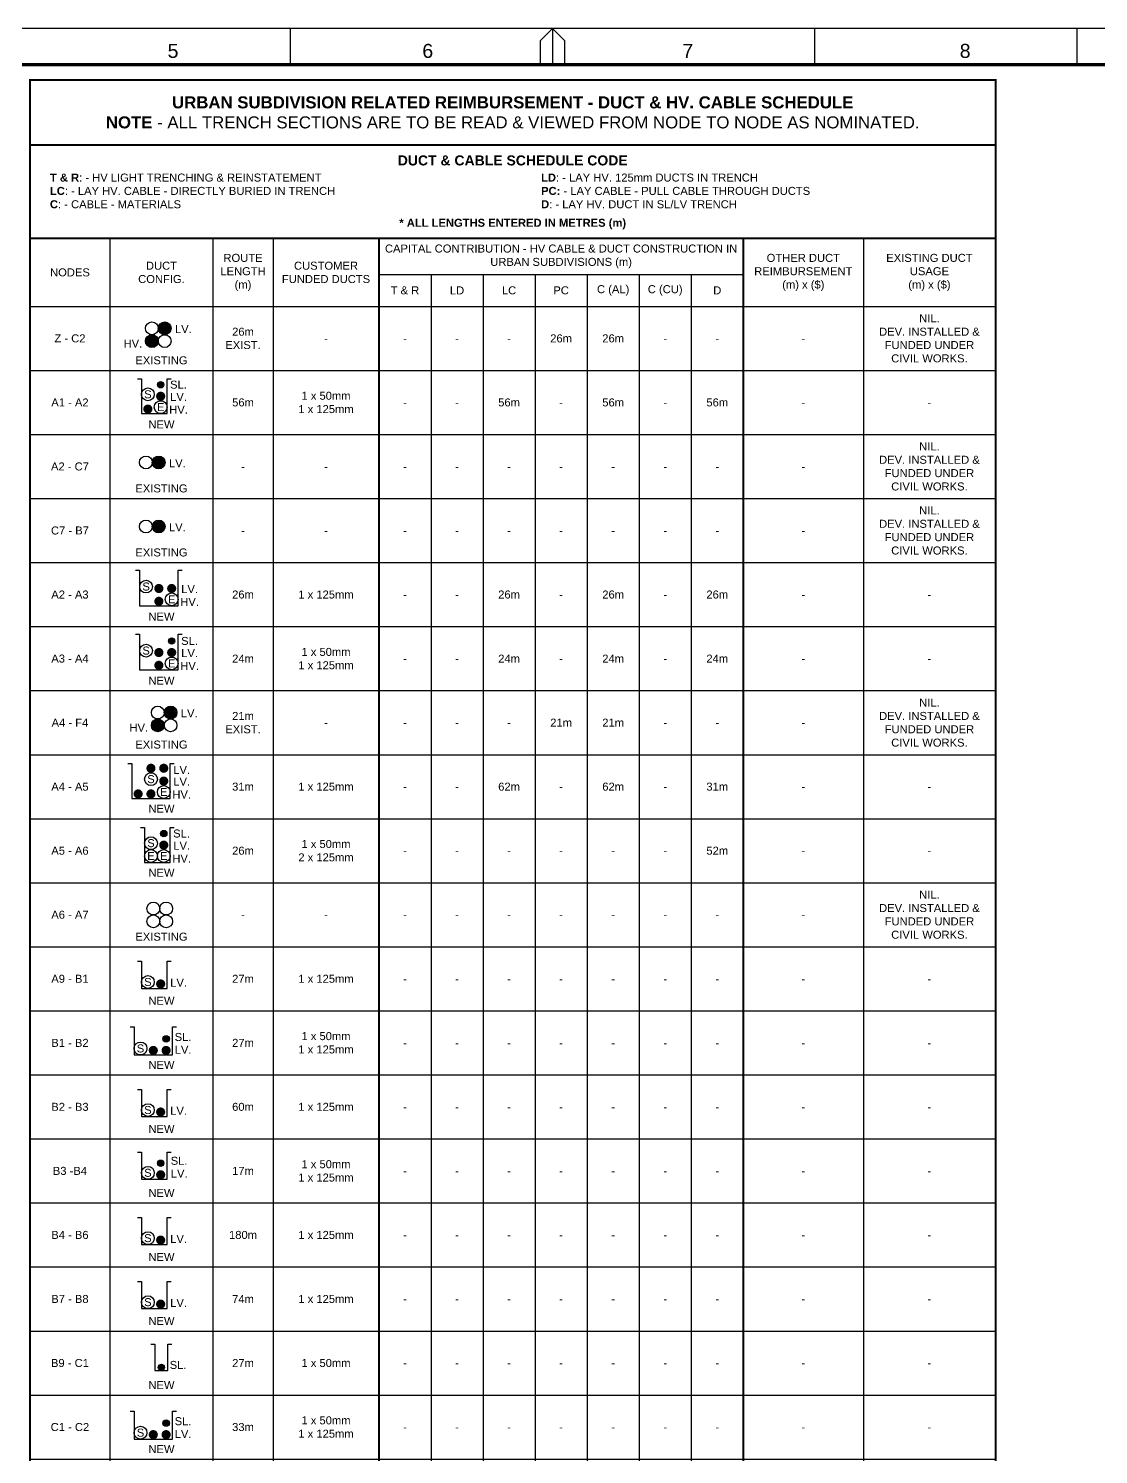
# Paper-space layout 'Retic (4)' of a CAD drawing. Header units: metres. Extents: x -9 to 795, y -5 to 571.
# Drawn here: x 262.4 to 529.7, y 214.7 to 570.9 of the extents above; entities that cross this region are included whole.
import ezdxf
from ezdxf.enums import TextEntityAlignment as Align

# ---------------------------------------------------------------- set-up
doc = ezdxf.new("R2010")
doc.units = ezdxf.units.M
doc.header["$LTSCALE"] = 0.7
doc.layers.get('0').update_dxf_attribs({"color": 6})
for name, color, linetype in [('_User Miscellaneous3', 11, 'Continuous'), ('Notes', 7, 'Continuous'), ('SupportsUG_SP_EXT', 7, 'Continuous')]:
    doc.layers.add(name, color=color, linetype=linetype)
doc.layers.add('_User Miscellaneous5', color=7, linetype='Continuous', lineweight=35)
doc.layers.get('SupportsUG_SP_EXT').off()
doc.styles.add('ARIAL', font='arial.ttf', dxfattribs={"height": 2})
doc.styles.add('iecISOCP', font='isocp.shx')
doc.styles.get("Standard").update_dxf_attribs({"font": 'arial.ttf'})

# ---------------------------------------------------------------- blocks, each defined once
blk = doc.blocks.new('A1_FRAME_TITLE')
at = {"layer": 'Notes', "linetype": 'Continuous'}
for p, q in [((336.54, 564.21), (336.54, 573.26)), ((399.05, 570.26), (402.05, 573.26)), ((399.05, 564.21), (399.05, 570.26)), ((402.05, 573.26), (402.05, 564.21)), ((402.05, 573.26), (405.05, 570.26)), ((405.05, 570.26), (405.05, 564.21)), ((467.56, 564.21), (467.56, 573.26)), ((533.07, 564.21), (533.07, 573.26))]:
    blk.add_line(p, q, dxfattribs=at)
at = {"layer": 'Notes', "color": 7, "linetype": 'Continuous'}
blk.add_lwpolyline([(-0.04, -3.07), (804.15, -3.07), (804.15, 573.26), (-0.04, 573.26)], close=True, dxfattribs=at)
at = {"layer": 'Notes', "color": 7, "linetype": 'Continuous', "const_width": 0.8}
blk.add_lwpolyline([(9, 5.97), (795.11, 5.97), (795.11, 564.21), (9, 564.21)], close=True, dxfattribs=at)
at = {"layer": 'Notes', "color": 7, "style": 'ARIAL'}
for s, p in [('5', (305.87, 565.92)), ('6', (369.5, 565.92)), ('7', (434.45, 565.92)), ('8', (503.73, 565.92))]:
    blk.add_text(s, height=3.5, dxfattribs=at).set_placement(p)
at = {"layer": 'Notes', "color": 7}
blk.add_attdef('EPD_REF_NO', text='', height=5, dxfattribs=at).set_placement((760.12, 52.77), align=Align.CENTER)
at = {"layer": 'Notes', "color": 3, "style": 'iecISOCP', "flags": 8}
blk.add_attdef('VERSION_NO', text='', height=2.5, rotation=90, dxfattribs=at).set_placement((272.82, 44.54), align=Align.MIDDLE_CENTER)
at = {"layer": 'Notes', "color": 7, "style": 'ARIAL'}
for tag, p in [('CAP_NO', (483.94, 43.46)), ('IE_NUM', (483.8, 37.81)), ('REF_No_1', (306, 32.31)), ('REF_1', (327.55, 32.31)), ('GEN_WO', (412.46, 31.76)), ('HV_SWITCH', (484.22, 32.16)), ('REF_No_2', (306, 26.31)), ('REF_2', (327.55, 26.31)), ('OH_WO', (412.46, 25.81)), ('UBD_REF', (483.8, 25.83)), ('REF_No_3', (306, 20.31)), ('REF_3', (327.55, 20.31)), ('UG_WO', (412.46, 20.05)), ('GIS_MAP_No', (483.8, 20.04)), ('REF_No_4', (306, 14.31)), ('REF_4', (327.55, 14.31)), ('SUB_WO', (412.46, 13.81)), ('HV_OP_DIAG', (484.08, 14.2)), ('LGA', (483.7, 7.78))]:
    blk.add_attdef(tag, p, '', height=2, dxfattribs=at)
at = {"layer": 'Notes', "color": 7, "style": 'ARIAL', "width": 1.1}
for tag, p in [('T1', (655.13, 39.47)), ('T2', (655.13, 34.35)), ('T3', (655.13, 28.92)), ('T4', (655.13, 23.66)), ('T5', (655.13, 18.23)), ('T6', (655.13, 12.97))]:
    blk.add_attdef(tag, text='', height=3.5, dxfattribs=at).set_placement(p, align=Align.CENTER)
at = {"layer": 'Notes', "color": 7, "style": 'ARIAL'}
for tag, height, p in [('scale', 2, (538.51, 33.27)), ('DRAWN', 2, (538.51, 24.93)), ('REV', 5, (790.81, 17.1)), ('CHD', 2, (538.51, 8.93)), ('DESIGN', 2, (576.37, 9.15))]:
    blk.add_attdef(tag, text='', height=height, dxfattribs=at).set_placement(p, align=Align.CENTER)
blk.add_attdef('NUM', text='', height=7, dxfattribs=at).set_placement((763.12, 20.12), align=Align.MIDDLE_CENTER)
for tag, p in [('NS', (762.87, 8.12)), ('SHTS', (774.68, 8.12))]:
    blk.add_attdef(tag, text='', height=2, dxfattribs=at).set_placement(p, align=Align.MIDDLE)
at = {"layer": 'Notes', "style": 'iecISOCP'}
blk.add_attdef('ExportID', (9.02, 2.35), '', height=2.5, dxfattribs=at)
at = {"layer": 'Notes', "style": 'iecISOCP', "flags": 1}
for tag, p in [('ProjectType', (14.12, -26.84)), ('ProjectNumber', (23.5, -26.86)), ('DrawingNumber', (35.46, -26.85)), ('ProjectDescription', (47.51, -26.87)), ('ExportDate', (60.23, -26.83)), ('ExportUserName', (69.1, -26.84)), ('DesignerCompanyName', (81.43, -26.84)), ('ExportAreaOfInterest', (97.04, -26.86)), ('GIS_SUCCESS', (111.94, -26.82)), ('CAD_SUCCESS', (121.73, -26.83)), ('DEPOTCODE', (132.05, -26.92)), ('ExportCategories', (140.02, -26.84)), ('Comments', (154.33, -26.93)), ('EPD_-_VERSION_1.5', (161.74, -26.93))]:
    blk.add_attdef(tag, p, '', height=1, dxfattribs=at)
blk = doc.blocks.new('DUCT_50_NEW')
blk.add_circle((0, 0.4), 0.4)
at = {"flags": 1}
blk.add_attdef('Z', (0, 0), '', height=0.2, dxfattribs=at)
at = {"flags": 9}
for tag, p in [('DUCT_CODE', (0, 0)), ('XSECT_TYPE', (0, -0.2)), ('STATE', (0, -0.6)), ('OWNED_BY', (0, -1.01)), ('OPERATED_BY', (0, -1.21)), ('FB_REFERENCE', (0, -0.4)), ('NOTES', (0, -0.8)), ('MAINTAINED_BY', (0, -1.42))]:
    blk.add_attdef(tag, text='', height=0.2, dxfattribs=at).set_placement(p, align=Align.MIDDLE_LEFT)
blk = doc.blocks.new('CABLE_SMALL_NEW')
h = blk.add_hatch(color=256)
edge = h.paths.add_edge_path()
edge.add_arc((0, 0.4), 0.4, 0, 360)
blk.add_circle((0, 0.4), 0.4)
for tag, flags, p in [('COND_CODE', 9, (1.5, 0)), ('STATE', 9, (1.5, -0.4)), ('XSECT_SIZE', 9, (1.5, -0.6)), ('OWNED_BY', 9, (1.5, -1)), ('OPERATED_BY', 9, (1.5, -1.2)), ('Z', 1, (1.5, -1.6)), ('FB_REFERENCE', 9, (1.5, -0.2)), ('NOTES', 9, (1.5, -0.8)), ('MAINTAINED_BY', 9, (1.5, -1.4))]:
    blk.add_attdef(tag, text='', height=0.2, dxfattribs=dict(flags=flags)).set_placement(p, align=Align.MIDDLE_LEFT)
blk = doc.blocks.new('*U186')
for name in ['DUCT_50_NEW', 'CABLE_SMALL_NEW']:
    blk.add_blockref(name, (0, 0))
blk = doc.blocks.new('*U187')
at = {"ltscale": 0.75, "const_width": 0.569, "flags": 128}
blk.add_lwpolyline([(-0.29, 0.56, 1), (0.28, 0.56, 1)], format="xyb", close=True, dxfattribs=at)
blk = doc.blocks.new('*U133')
blk.add_circle((0, 0.8), 0.8)
at = {"insert": (0, 0.8), "char_height": 1, "attachment_point": 5, "style": 'ARIAL'}
blk.add_mtext_dynamic_manual_height_columns('S', width=1.0176, gutter_width=10, heights=[0], dxfattribs=at)
blk = doc.blocks.new('*U132')
blk.add_circle((0, 0.8), 0.8)
at = {"insert": (0, 0.8), "char_height": 1, "attachment_point": 5, "style": 'ARIAL'}
blk.add_mtext_dynamic_manual_height_columns('E', width=1.8498, gutter_width=10, heights=[0], dxfattribs=at)
blk = doc.blocks.new('CABLE_LARGE_NEW')
h = blk.add_hatch(color=256)
edge = h.paths.add_edge_path()
edge.add_arc((0, 0.8), 0.8, 0, 360)
blk.add_circle((0, 0.8), 0.8)
for tag, flags, p in [('COND_CODE', 9, (1.5, 0)), ('STATE', 9, (1.5, -0.4)), ('XSECT_SIZE', 9, (1.5, -0.6)), ('OWNED_BY', 9, (1.5, -1)), ('OPERATED_BY', 9, (1.5, -1.2)), ('Z', 1, (1.5, -1.6)), ('FB_REFERENCE', 9, (1.5, -0.2)), ('NOTES', 9, (1.5, -0.8)), ('MAINTAINED_BY', 9, (1.5, -1.4))]:
    blk.add_attdef(tag, text='', height=0.2, dxfattribs=dict(flags=flags)).set_placement(p, align=Align.MIDDLE_LEFT)
blk = doc.blocks.new('*U188')
blk.add_circle((0, 0.8), 0.8)
blk.add_blockref('CABLE_LARGE_NEW', (0, 0))
blk = doc.blocks.new('*U130')
blk.add_circle((0, 0.8), 0.8)
blk = doc.blocks.new('*T246')
at = {"layer": '_User Miscellaneous5', "color": 0, "linetype": 'ByBlock', "lineweight": -2, "transparency": 16777216}
for p, q in [((0, 0), (241.19, 0)), ((0, 0), (0, -16.21)), ((241.19, 0), (241.19, -16.21)), ((0, -39.58), (0, -510.81)), ((20, -39.58), (20, -510.81)), ((45.73, -39.58), (45.73, -510.81)), ((60.73, -39.58), (60.73, -510.81)), ((87.19, -39.58), (87.19, -510.81)), ((178.19, -39.58), (178.19, -510.81)), ((208.19, -39.58), (208.19, -510.81)), ((241.19, -39.58), (241.19, -510.81)), ((87.19, -48.57), (178.19, -48.57)), ((100.19, -48.57), (100.19, -510.81)), ((113.19, -48.57), (113.19, -510.81)), ((126.19, -48.57), (126.19, -510.81)), ((139.19, -48.57), (139.19, -510.81)), ((152.19, -48.57), (152.19, -510.81)), ((165.19, -48.57), (165.19, -510.81)), ((0, -56.57), (241.19, -56.57)), ((0, -72.57), (241.19, -72.57)), ((0, -88.57), (241.19, -88.57)), ((0, -104.57), (241.19, -104.57)), ((0, -120.57), (241.19, -120.57)), ((0, -136.57), (241.19, -136.57)), ((0, -152.57), (241.19, -152.57)), ((0, -168.57), (241.19, -168.57)), ((0, -184.57), (241.19, -184.57)), ((0, -200.57), (241.19, -200.57)), ((0, -216.57), (241.19, -216.57)), ((0, -232.57), (241.19, -232.57)), ((0, -248.57), (241.19, -248.57)), ((0, -264.57), (241.19, -264.57)), ((0, -280.57), (241.19, -280.57)), ((0, -296.57), (241.19, -296.57)), ((0, -312.57), (241.19, -312.57)), ((0, -328.57), (241.19, -328.57)), ((0, -344.57), (241.19, -344.57)), ((0, -363.04), (241.19, -363.04)), ((0, -381.51), (241.19, -381.51)), ((0, -399.99), (241.19, -399.99)), ((0, -418.46), (241.19, -418.46)), ((0, -436.93), (241.19, -436.93)), ((0, -455.4), (241.19, -455.4)), ((0, -473.87), (241.19, -473.87)), ((0, -492.34), (241.19, -492.34)), ((0, -510.81), (241.19, -510.81))]:
    blk.add_line(p, q, dxfattribs=at)
at = {"layer": '_User Miscellaneous5', "color": 7, "transparency": 16777216}
for s, insert, char_height, width, attachment_point in [('{\\fArial|b1|i0|c0|p34;URBAN SUBDIVISION RELATED REIMBURSEMENT - DUCT & HV. CABLE SCHEDULE \\PNOTE} - ALL TRENCH SECTIONS ARE TO BE READ & VIEWED FROM NODE TO NODE AS NOMINATED.', (120.6, -8.11), 3, 238.1926, 5), ('{\\fArial|b1|i0|c0|p34;DUCT & CABLE SCHEDULE CODE}', (120.6, -21.38), 2.5, 240.1926, 8), ('{\\fArial|b1|i0|c0|p34;T & R}: - HV LIGHT TRENCHING & REINSTATEMENT                   \\P{\\fArial|b1|i0|c0|p34;LC}: - LAY HV. CABLE - DIRECTLY BURIED IN TRENCH\\P{\\fArial|b1|i0|c0|p34;C}: - CABLE - MATERIALS ', (5, -23.38), 2, 116.1926, 1), ('{\\fArial|b1|i0|c0|p34;LD}: - LAY HV. 125mm DUCTS IN TRENCH  \\P{\\fArial|b1|i0|c0|p34;PC:} - LAY CABLE - PULL CABLE THROUGH DUCTS\\P{\\fArial|b1|i0|c0|p34;D}: - LAY HV. DUCT IN SL/LV TRENCH', (127.69, -23.38), 2, 112, 1), ('{\\fArial|b1|i0|c0|p34;* ALL LENGTHS ENTERED IN METRES (m)}', (120.6, -34.68), 2, 239.1926, 2), ('CAPITAL CONTRIBUTION - HV CABLE & DUCT CONSTRUCTION IN URBAN SUBDIVISIONS (m)', (132.69, -44.08), 2, 88, 5), ('DUCT\\PCONFIG.', (32.86, -48.08), 2, 22.7288, 5), ('ROUTE\\PLENGTH\\P(m)', (53.23, -48.08), 2, 12, 5), ('CUSTOMER FUNDED DUCTS', (73.96, -48.08), 2, 23.4638, 5), ('OTHER DUCT REIMBURSEMENT\\P(m) x ($)', (193.19, -48.08), 2, 27, 5), ('EXISTING DUCT USAGE\\P(m) x ($)', (224.69, -48.08), 2, 30, 5), ('NODES', (10, -48.08), 2, 17, 5), ('T & R', (93.69, -52.57), 2, 10, 5), ('LD', (106.69, -52.57), 2, 10, 5), ('LC', (119.69, -52.57), 2, 10, 5), ('PC', (132.69, -52.57), 2, 10, 5), ('C (AL)', (145.69, -52.57), 2, 10, 5), ('C (CU)', (158.69, -52.57), 2, 10, 5), ('D', (171.69, -52.57), 2, 10, 5), ('NIL.\\PDEV. INSTALLED &\\PFUNDED UNDER\\PCIVIL WORKS.', (224.69, -64.57), 2, 27, 5), ('Z - C2', (10, -64.57), 2, 14, 5), ('26m EXIST.', (53.23, -64.57), 2, 9, 5), ('26m', (132.69, -64.57), 2, 10, 5), ('26m', (145.69, -64.57), 2, 10, 5), ('-', (73.96, -64.57), 2, 20.4638, 5), ('-', (93.69, -64.57), 2, 10, 5), ('-', (106.69, -64.57), 2, 10, 5), ('-', (119.69, -64.57), 2, 10, 5), ('-', (158.69, -64.57), 2, 10, 5), ('-', (171.69, -64.57), 2, 10, 5), ('-', (193.19, -64.57), 2, 27, 5), ('EXISTING', (32.86, -71.07), 2, 19.7288, 8), ('1 x 50mm\\P1 x 125mm', (73.96, -80.57), 2, 20.4638, 5), ('A1 - A2', (10, -80.57), 2, 14, 5), ('56m', (53.23, -80.57), 2, 9, 5), ('-', (93.69, -80.57), 2, 10, 5), ('-', (106.69, -80.57), 2, 10, 5), ('56m', (119.69, -80.57), 2, 10, 5), ('-', (132.69, -80.57), 2, 10, 5), ('56m', (145.69, -80.57), 2, 10, 5), ('-', (158.69, -80.57), 2, 10, 5), ('56m', (171.69, -80.57), 2, 10, 5), ('-', (193.19, -80.57), 2, 27, 5), ('-', (224.69, -80.57), 2, 30, 5), ('NEW', (32.86, -87.07), 2, 19.7288, 8), ('NIL.\\PDEV. INSTALLED &\\PFUNDED UNDER\\PCIVIL WORKS.', (224.69, -96.57), 2, 27, 5), ('A2 - C7', (10, -96.57), 2, 14, 5), ('-', (53.23, -96.57), 2, 9, 5), ('-', (73.96, -96.57), 2, 20.4638, 5), ('-', (93.69, -96.57), 2, 10, 5), ('-', (106.69, -96.57), 2, 10, 5), ('-', (119.69, -96.57), 2, 10, 5), ('-', (132.69, -96.57), 2, 10, 5), ('-', (145.69, -96.57), 2, 10, 5), ('-', (158.69, -96.57), 2, 10, 5), ('-', (171.69, -96.57), 2, 10, 5), ('-', (193.19, -96.57), 2, 27, 5), ('EXISTING', (32.86, -103.07), 2, 19.7288, 8), ('NIL.\\PDEV. INSTALLED &\\PFUNDED UNDER\\PCIVIL WORKS.', (224.69, -112.57), 2, 27, 5), ('C7 - B7', (10, -112.57), 2, 14, 5), ('-', (53.23, -112.57), 2, 9, 5), ('-', (73.96, -112.57), 2, 20.4638, 5), ('-', (93.69, -112.57), 2, 10, 5), ('-', (106.69, -112.57), 2, 10, 5), ('-', (119.69, -112.57), 2, 10, 5), ('-', (132.69, -112.57), 2, 10, 5), ('-', (145.69, -112.57), 2, 10, 5), ('-', (158.69, -112.57), 2, 10, 5), ('-', (171.69, -112.57), 2, 10, 5), ('-', (193.19, -112.57), 2, 27, 5), ('EXISTING', (32.86, -119.07), 2, 19.7288, 8), ('A2 - A3', (10, -128.57), 2, 14, 5), ('26m', (53.23, -128.57), 2, 9, 5), ('1 x 125mm', (73.96, -128.57), 2, 20.4638, 5), ('26m', (119.69, -128.57), 2, 10, 5), ('26m', (145.69, -128.57), 2, 10, 5), ('26m', (171.69, -128.57), 2, 10, 5), ('-', (93.69, -128.57), 2, 10, 5), ('-', (106.69, -128.57), 2, 10, 5), ('-', (132.69, -128.57), 2, 10, 5), ('-', (158.69, -128.57), 2, 10, 5), ('-', (193.19, -128.57), 2, 27, 5), ('-', (224.69, -128.57), 2, 30, 5), ('NEW', (32.86, -135.07), 2, 19.7288, 8), ('1 x 50mm\\P1 x 125mm', (73.96, -144.57), 2, 20.4638, 5), ('A3 - A4', (10, -144.57), 2, 14, 5), ('24m', (53.23, -144.57), 2, 9, 5), ('-', (93.69, -144.57), 2, 10, 5), ('-', (106.69, -144.57), 2, 10, 5), ('24m', (119.69, -144.57), 2, 10, 5), ('-', (132.69, -144.57), 2, 10, 5), ('24m', (145.69, -144.57), 2, 10, 5), ('-', (158.69, -144.57), 2, 10, 5), ('24m', (171.69, -144.57), 2, 10, 5), ('-', (193.19, -144.57), 2, 27, 5), ('-', (224.69, -144.57), 2, 30, 5), ('NEW', (32.86, -151.07), 2, 19.7288, 8), ('NIL.\\PDEV. INSTALLED &\\PFUNDED UNDER\\PCIVIL WORKS.', (224.69, -160.57), 2, 27, 5), ('A4 - F4', (10, -160.57), 2, 14, 5), ('21m EXIST.', (53.23, -160.57), 2, 9, 5), ('21m', (132.69, -160.57), 2, 10, 5), ('21m', (145.69, -160.57), 2, 10, 5), ('-', (73.96, -160.57), 2, 20.4638, 5), ('-', (93.69, -160.57), 2, 10, 5), ('-', (106.69, -160.57), 2, 10, 5), ('-', (119.69, -160.57), 2, 10, 5), ('-', (158.69, -160.57), 2, 10, 5), ('-', (171.69, -160.57), 2, 10, 5), ('-', (193.19, -160.57), 2, 27, 5), ('EXISTING', (32.86, -167.07), 2, 19.7288, 8), ('A4 - A5', (10, -176.57), 2, 14, 5), ('31m', (53.23, -176.57), 2, 9, 5), ('1 x 125mm', (73.96, -176.57), 2, 20.4638, 5), ('-', (93.69, -176.57), 2, 10, 5), ('-', (106.69, -176.57), 2, 10, 5), ('62m', (119.69, -176.57), 2, 10, 5), ('-', (132.69, -176.57), 2, 10, 5), ('62m', (145.69, -176.57), 2, 10, 5), ('-', (158.69, -176.57), 2, 10, 5), ('31m', (171.69, -176.57), 2, 10, 5), ('-', (193.19, -176.57), 2, 27, 5), ('-', (224.69, -176.57), 2, 30, 5), ('NEW', (32.86, -183.07), 2, 19.7288, 8), ('A5 - A6', (10, -192.57), 2, 14, 5), ('26m', (53.23, -192.57), 2, 9, 5), ('1 x 50mm\\P2 x 125mm', (73.96, -192.57), 2, 20.4638, 5), ('52m', (171.69, -192.57), 2, 10, 5), ('-', (93.69, -192.57), 2, 10, 5), ('-', (106.69, -192.57), 2, 10, 5), ('-', (119.69, -192.57), 2, 10, 5), ('-', (132.69, -192.57), 2, 10, 5), ('-', (145.69, -192.57), 2, 10, 5), ('-', (158.69, -192.57), 2, 10, 5), ('-', (193.19, -192.57), 2, 27, 5), ('-', (224.69, -192.57), 2, 30, 5), ('NEW', (32.86, -199.07), 2, 19.7288, 8), ('NIL.\\PDEV. INSTALLED &\\PFUNDED UNDER\\PCIVIL WORKS.', (224.69, -208.57), 2, 27, 5), ('A6 - A7', (10, -208.57), 2, 14, 5), ('-', (53.23, -208.57), 2, 9, 5), ('-', (73.96, -208.57), 2, 20.4638, 5), ('-', (93.69, -208.57), 2, 10, 5), ('-', (106.69, -208.57), 2, 10, 5), ('-', (119.69, -208.57), 2, 10, 5), ('-', (132.69, -208.57), 2, 10, 5), ('-', (145.69, -208.57), 2, 10, 5), ('-', (158.69, -208.57), 2, 10, 5), ('-', (171.69, -208.57), 2, 10, 5), ('-', (193.19, -208.57), 2, 27, 5), ('EXISTING', (32.86, -215.07), 2, 19.7288, 8), ('A9 - B1', (10, -224.57), 2, 14, 5), ('27m', (53.23, -224.57), 2, 9, 5), ('1 x 125mm', (73.96, -224.57), 2, 20.4638, 5), ('-', (93.69, -224.57), 2, 10, 5), ('-', (106.69, -224.57), 2, 10, 5), ('-', (119.69, -224.57), 2, 10, 5), ('-', (132.69, -224.57), 2, 10, 5), ('-', (145.69, -224.57), 2, 10, 5), ('-', (158.69, -224.57), 2, 10, 5), ('-', (171.69, -224.57), 2, 10, 5), ('-', (193.19, -224.57), 2, 27, 5), ('-', (224.69, -224.57), 2, 30, 5), ('NEW', (32.86, -231.07), 2, 19.7288, 8), ('1 x 50mm\\P1 x 125mm', (73.96, -240.57), 2, 20.4638, 5), ('B1 - B2', (10, -240.57), 2, 14, 5), ('27m', (53.23, -240.57), 2, 9, 5), ('-', (93.69, -240.57), 2, 10, 5), ('-', (106.69, -240.57), 2, 10, 5), ('-', (119.69, -240.57), 2, 10, 5), ('-', (132.69, -240.57), 2, 10, 5), ('-', (145.69, -240.57), 2, 10, 5), ('-', (158.69, -240.57), 2, 10, 5), ('-', (171.69, -240.57), 2, 10, 5), ('-', (193.19, -240.57), 2, 27, 5), ('-', (224.69, -240.57), 2, 30, 5), ('NEW', (32.86, -247.07), 2, 19.7288, 8), ('B2 - B3', (10, -256.57), 2, 14, 5), ('60m', (53.23, -256.57), 2, 9, 5), ('1 x 125mm', (73.96, -256.57), 2, 20.4638, 5), ('-', (93.69, -256.57), 2, 10, 5), ('-', (106.69, -256.57), 2, 10, 5), ('-', (119.69, -256.57), 2, 10, 5), ('-', (132.69, -256.57), 2, 10, 5), ('-', (145.69, -256.57), 2, 10, 5), ('-', (158.69, -256.57), 2, 10, 5), ('-', (171.69, -256.57), 2, 10, 5), ('-', (193.19, -256.57), 2, 27, 5), ('-', (224.69, -256.57), 2, 30, 5), ('NEW', (32.86, -263.07), 2, 19.7288, 8), ('1 x 50mm\\P1 x 125mm', (73.96, -272.57), 2, 20.4638, 5), ('B3 -B4', (10, -272.57), 2, 14, 5), ('17m', (53.23, -272.57), 2, 9, 5), ('-', (93.69, -272.57), 2, 10, 5), ('-', (106.69, -272.57), 2, 10, 5), ('-', (119.69, -272.57), 2, 10, 5), ('-', (132.69, -272.57), 2, 10, 5), ('-', (145.69, -272.57), 2, 10, 5), ('-', (158.69, -272.57), 2, 10, 5), ('-', (171.69, -272.57), 2, 10, 5), ('-', (193.19, -272.57), 2, 27, 5), ('-', (224.69, -272.57), 2, 30, 5), ('NEW', (32.86, -279.07), 2, 19.7288, 8), ('B4 - B6', (10, -288.57), 2, 14, 5), ('180m', (53.23, -288.57), 2, 9, 5), ('1 x 125mm', (73.96, -288.57), 2, 20.4638, 5), ('-', (93.69, -288.57), 2, 10, 5), ('-', (106.69, -288.57), 2, 10, 5), ('-', (119.69, -288.57), 2, 10, 5), ('-', (132.69, -288.57), 2, 10, 5), ('-', (145.69, -288.57), 2, 10, 5), ('-', (158.69, -288.57), 2, 10, 5), ('-', (171.69, -288.57), 2, 10, 5), ('-', (193.19, -288.57), 2, 27, 5), ('-', (224.69, -288.57), 2, 30, 5), ('NEW', (32.86, -295.07), 2, 19.7288, 8), ('B7 - B8', (10, -304.57), 2, 14, 5), ('74m', (53.23, -304.57), 2, 9, 5), ('1 x 125mm', (73.96, -304.57), 2, 20.4638, 5), ('-', (93.69, -304.57), 2, 10, 5), ('-', (106.69, -304.57), 2, 10, 5), ('-', (119.69, -304.57), 2, 10, 5), ('-', (132.69, -304.57), 2, 10, 5), ('-', (145.69, -304.57), 2, 10, 5), ('-', (158.69, -304.57), 2, 10, 5), ('-', (171.69, -304.57), 2, 10, 5), ('-', (193.19, -304.57), 2, 27, 5), ('-', (224.69, -304.57), 2, 30, 5), ('NEW', (32.86, -311.07), 2, 19.7288, 8), ('B9 - C1', (10, -320.57), 2, 14, 5), ('27m', (53.23, -320.57), 2, 9, 5), ('1 x 50mm', (73.96, -320.57), 2, 20.4638, 5), ('-', (93.69, -320.57), 2, 10, 5), ('-', (106.69, -320.57), 2, 10, 5), ('-', (119.69, -320.57), 2, 10, 5), ('-', (132.69, -320.57), 2, 10, 5), ('-', (145.69, -320.57), 2, 10, 5), ('-', (158.69, -320.57), 2, 10, 5), ('-', (171.69, -320.57), 2, 10, 5), ('-', (193.19, -320.57), 2, 27, 5), ('-', (224.69, -320.57), 2, 30, 5), ('NEW', (32.86, -327.07), 2, 19.7288, 8), ('1 x 50mm\\P1 x 125mm', (73.96, -336.57), 2, 20.4638, 5), ('C1 - C2', (10, -336.57), 2, 14, 5), ('33m', (53.23, -336.57), 2, 9, 5), ('-', (93.69, -336.57), 2, 10, 5), ('-', (106.69, -336.57), 2, 10, 5), ('-', (119.69, -336.57), 2, 10, 5), ('-', (132.69, -336.57), 2, 10, 5), ('-', (145.69, -336.57), 2, 10, 5), ('-', (158.69, -336.57), 2, 10, 5), ('-', (171.69, -336.57), 2, 10, 5), ('-', (193.19, -336.57), 2, 27, 5), ('-', (224.69, -336.57), 2, 30, 5), ('NEW', (32.86, -343.07), 2, 19.7288, 8), ('1 x 50mm\\P1 x 125mm', (73.96, -353.81), 2, 20.4638, 5), ('C2 - C3', (10, -353.81), 2, 14, 5), ('26m', (53.23, -353.81), 2, 9, 5), ('-', (93.69, -353.81), 2, 10, 5), ('-', (106.69, -353.81), 2, 10, 5), ('26m', (119.69, -353.81), 2, 10, 5), ('-', (132.69, -353.81), 2, 10, 5), ('26m', (145.69, -353.81), 2, 10, 5), ('-', (158.69, -353.81), 2, 10, 5), ('26m', (171.69, -353.81), 2, 10, 5), ('-', (193.19, -353.81), 2, 27, 5), ('-', (224.69, -353.81), 2, 30, 5), ('NEW', (32.86, -361.54), 2, 19.7288, 8), ('C3 - C4', (10, -372.28), 2, 14, 5), ('26m', (53.23, -372.28), 2, 9, 5), ('1 x 125mm', (73.96, -372.28), 2, 20.4638, 5), ('-', (93.69, -372.28), 2, 10, 5), ('-', (106.69, -372.28), 2, 10, 5), ('26m', (119.69, -372.28), 2, 10, 5), ('-', (132.69, -372.28), 2, 10, 5), ('26m', (145.69, -372.28), 2, 10, 5), ('-', (158.69, -372.28), 2, 10, 5), ('26m', (171.69, -372.28), 2, 10, 5), ('-', (193.19, -372.28), 2, 27, 5), ('-', (224.69, -372.28), 2, 30, 5), ('NEW', (32.86, -380.01), 2, 19.7288, 8), ('NIL.\\PDEV. INSTALLED &\\PFUNDED UNDER\\PCIVIL WORKS.', (224.69, -390.75), 2, 27, 5), ('26m EXIST.', (53.23, -390.75), 2, 9, 5), ('C4 - E1', (10, -390.75), 2, 14, 5), ('-', (73.96, -390.75), 2, 20.4638, 5), ('-', (93.69, -390.75), 2, 10, 5), ('-', (106.69, -390.75), 2, 10, 5), ('-', (119.69, -390.75), 2, 10, 5), ('26m', (132.69, -390.75), 2, 10, 5), ('26m', (145.69, -390.75), 2, 10, 5), ('-', (158.69, -390.75), 2, 10, 5), ('-', (171.69, -390.75), 2, 10, 5), ('-', (193.19, -390.75), 2, 27, 5), ('EXISTING', (32.86, -398.49), 2, 19.7288, 8), ('C4 - C5', (10, -409.22), 2, 14, 5), ('20m', (53.23, -409.22), 2, 9, 5), ('1 x 125mm', (73.96, -409.22), 2, 20.4638, 5), ('-', (93.69, -409.22), 2, 10, 5), ('-', (106.69, -409.22), 2, 10, 5), ('-', (119.69, -409.22), 2, 10, 5), ('-', (132.69, -409.22), 2, 10, 5), ('-', (145.69, -409.22), 2, 10, 5), ('-', (158.69, -409.22), 2, 10, 5), ('-', (171.69, -409.22), 2, 10, 5), ('-', (193.19, -409.22), 2, 27, 5), ('-', (224.69, -409.22), 2, 30, 5), ('NEW', (32.86, -416.96), 2, 19.7288, 8), ('C5 - C6', (10, -427.69), 2, 14, 5), ('152m', (53.23, -427.69), 2, 9, 5), ('1 x 125mm', (73.96, -427.69), 2, 20.4638, 5), ('-', (93.69, -427.69), 2, 10, 5), ('-', (106.69, -427.69), 2, 10, 5), ('-', (119.69, -427.69), 2, 10, 5), ('-', (132.69, -427.69), 2, 10, 5), ('-', (145.69, -427.69), 2, 10, 5), ('-', (158.69, -427.69), 2, 10, 5), ('-', (171.69, -427.69), 2, 10, 5), ('-', (193.19, -427.69), 2, 27, 5), ('-', (224.69, -427.69), 2, 30, 5), ('NEW', (32.86, -435.43), 2, 19.7288, 8), ('C7 - C8', (10, -446.16), 2, 14, 5), ('14m', (53.23, -446.16), 2, 9, 5), ('1 x 50mm\\P1 x 125mm', (73.96, -446.16), 2, 20.4638, 5), ('-', (93.69, -446.16), 2, 10, 5), ('-', (106.69, -446.16), 2, 10, 5), ('-', (119.69, -446.16), 2, 10, 5), ('-', (132.69, -446.16), 2, 10, 5), ('-', (145.69, -446.16), 2, 10, 5), ('-', (158.69, -446.16), 2, 10, 5), ('-', (171.69, -446.16), 2, 10, 5), ('-', (193.19, -446.16), 2, 27, 5), ('-', (224.69, -446.16), 2, 30, 5), ('NEW', (32.86, -453.9), 2, 19.7288, 8), ('C8 - C9', (10, -464.63), 2, 14, 5), ('36m', (53.23, -464.63), 2, 9, 5), ('1 x 125mm', (73.96, -464.63), 2, 20.4638, 5), ('-', (93.69, -464.63), 2, 10, 5), ('-', (106.69, -464.63), 2, 10, 5), ('-', (119.69, -464.63), 2, 10, 5), ('-', (132.69, -464.63), 2, 10, 5), ('-', (145.69, -464.63), 2, 10, 5), ('-', (158.69, -464.63), 2, 10, 5), ('-', (171.69, -464.63), 2, 10, 5), ('-', (193.19, -464.63), 2, 27, 5), ('-', (224.69, -464.63), 2, 30, 5), ('NEW', (32.86, -472.37), 2, 19.7288, 8), ('1 x 50mm\\P1 x 125mm', (73.96, -483.11), 2, 20.4638, 5), ('C9 - D1', (10, -483.11), 2, 14, 5), ('15m', (53.23, -483.11), 2, 9, 5), ('-', (93.69, -483.11), 2, 10, 5), ('-', (106.69, -483.11), 2, 10, 5), ('-', (119.69, -483.11), 2, 10, 5), ('-', (132.69, -483.11), 2, 10, 5), ('-', (145.69, -483.11), 2, 10, 5), ('-', (158.69, -483.11), 2, 10, 5), ('-', (171.69, -483.11), 2, 10, 5), ('-', (193.19, -483.11), 2, 27, 5), ('-', (224.69, -483.11), 2, 30, 5), ('NEW', (32.86, -490.84), 2, 19.7288, 8), ('D1 - D2', (10, -501.58), 2, 14, 5), ('30m', (53.23, -501.58), 2, 9, 5), ('1 x 125mm', (73.96, -501.58), 2, 20.4638, 5), ('-', (93.69, -501.58), 2, 10, 5), ('-', (106.69, -501.58), 2, 10, 5), ('-', (119.69, -501.58), 2, 10, 5), ('-', (132.69, -501.58), 2, 10, 5), ('-', (145.69, -501.58), 2, 10, 5), ('-', (158.69, -501.58), 2, 10, 5), ('-', (171.69, -501.58), 2, 10, 5), ('-', (193.19, -501.58), 2, 27, 5), ('-', (224.69, -501.58), 2, 30, 5), ('NEW', (32.86, -509.31), 2, 19.7288, 8)]:
    blk.add_mtext(s, dxfattribs=dict(at, insert=insert, char_height=char_height, width=width, attachment_point=attachment_point))

psp = doc.layouts.new('Retic (4)')

# ---------------------------------------------------------------- linework, layer by layer
at = {"layer": '_User Miscellaneous3', "flags": 128}
for points in [[(289.59, 483.44), (290.59, 483.44), (290.59, 474.74), (297.01, 474.74), (297.01, 483.44), (298.01, 483.44)], [(289.14, 435.65), (290.14, 435.65), (290.14, 426.71), (299.76, 426.71), (299.76, 435.65), (300.76, 435.65)], [(289.14, 419.65), (290.14, 419.65), (290.14, 410.71), (299.76, 410.71), (299.76, 419.65), (300.76, 419.65)], [(287.16, 387.29), (288.16, 387.29), (288.16, 378.59), (297.78, 378.59), (297.78, 387.29), (298.78, 387.29)], [(290.36, 371.29), (291.36, 371.29), (291.36, 362.59), (297.78, 362.59), (297.78, 371.29), (298.78, 371.29)], [(289.59, 337.88), (290.59, 337.88), (290.59, 331.11), (297.01, 331.11), (297.01, 337.88), (298.01, 337.88)], [(287.76, 321.51), (288.76, 321.51), (288.76, 314.5), (298.37, 314.5), (298.37, 321.51), (299.37, 321.51)], [(289.59, 305.88), (290.59, 305.88), (290.59, 299.11), (297.01, 299.11), (297.01, 305.88), (298.01, 305.88)], [(289.59, 290.2), (290.59, 290.2), (290.59, 283.43), (297.01, 283.43), (297.01, 290.2), (298.01, 290.2)], [(289.59, 273.88), (290.59, 273.88), (290.59, 267.11), (297.01, 267.11), (297.01, 273.88), (298.01, 273.88)], [(289.59, 257.88), (290.59, 257.88), (290.59, 251.11), (297.01, 251.11), (297.01, 257.88), (298.01, 257.88)], [(292.95, 242.22), (293.95, 242.22), (293.95, 235.63), (297.17, 235.63), (297.17, 242.22), (298.17, 242.22)], [(287.76, 225.51), (288.76, 225.51), (288.76, 218.5), (298.37, 218.5), (298.37, 225.51), (299.37, 225.51)]]:
    psp.add_lwpolyline(points, dxfattribs=at)
at = {"layer": '_User Miscellaneous5', "const_width": 0.5}
psp.add_lwpolyline([(262.74, 558.08), (503.94, 558.08), (503.94, 47.27), (262.74, 47.27)], close=True, dxfattribs=at)
for points in [[(262.74, 541.87), (503.94, 541.87)], [(262.74, 518.5), (503.94, 518.5)], [(349.94, 518.5), (349.94, 47.27)], [(440.94, 518.5), (440.94, 47.14)]]:
    psp.add_lwpolyline(points, dxfattribs=at)

# ---------------------------------------------------------------- block references
psp.add_blockref('*T246', (262.74, 558.08))
at = {"layer": '_User Miscellaneous3', "xscale": 2, "yscale": 2, "zscale": 2}
for name, p in [('*U130', (293.21, 494.44)), ('*U188', (296.41, 494.44)), ('*U188', (293.21, 491.24)), ('*U130', (296.41, 491.24)), ('*U133', (292.21, 477.94)), ('*U186', (295.41, 481.14)), ('*U132', (295.41, 474.74)), ('*U187', (295.41, 477.94)), ('*U187', (292.21, 474.74)), ('*U130', (291.71, 460.92)), ('*U188', (294.91, 460.92)), ('*U130', (291.71, 444.92)), ('*U188', (294.91, 444.92)), ('*U133', (291.76, 429.91)), ('*U187', (294.96, 429.91)), ('*U187', (298.16, 429.91)), ('*U187', (294.96, 426.71)), ('*U132', (298.16, 426.71)), ('*U133', (291.76, 413.91)), ('*U186', (298.16, 417.11)), ('*U187', (294.96, 413.91)), ('*U132', (298.16, 410.71)), ('*U187', (298.16, 413.91)), ('*U187', (294.96, 410.71)), ('*U130', (294.68, 398.44)), ('*U188', (297.88, 398.44)), ('*U188', (294.68, 395.24)), ('*U130', (297.88, 395.24)), ('*U133', (292.98, 381.79)), ('*U187', (292.98, 384.99)), ('*U187', (296.18, 384.99)), ('*U132', (296.18, 378.59)), ('*U187', (296.18, 381.79)), ('*U187', (289.78, 378.59)), ('*U187', (292.98, 378.59)), ('*U186', (296.18, 368.99)), ('*U133', (292.98, 365.79)), ('*U187', (296.18, 365.79)), ('*U132', (292.98, 362.59)), ('*U132', (296.18, 362.59)), ('*U130', (293.57, 349.47)), ('*U130', (293.57, 346.27)), ('*U130', (296.77, 349.47)), ('*U130', (296.77, 346.27)), ('*U133', (292.21, 331.11)), ('*U187', (295.41, 331.11)), ('*U133', (290.37, 314.5)), ('*U186', (296.77, 317.7)), ('*U187', (293.57, 314.5)), ('*U187', (296.77, 314.5)), ('*U133', (292.21, 299.11)), ('*U187', (295.41, 299.11)), ('*U133', (292.21, 283.43)), ('*U187', (295.41, 283.43)), ('*U186', (295.41, 286.63)), ('*U133', (292.21, 267.11)), ('*U187', (295.41, 267.11)), ('*U133', (292.21, 251.11)), ('*U187', (295.41, 251.11)), ('*U186', (295.57, 235.63)), ('*U133', (290.37, 218.5)), ('*U186', (296.77, 221.7)), ('*U187', (293.57, 218.5)), ('*U187', (296.77, 218.5))]:
    psp.add_blockref(name, p, dxfattribs=at)
at = {"layer": 'SupportsUG_SP_EXT'}
psp.add_blockref('A1_FRAME_TITLE', (-8.74, -2.32), dxfattribs=at)

# ---------------------------------------------------------------- texts
at = {"layer": '_User Miscellaneous3', "color": 7, "char_height": 2, "attachment_point": 5, "style": 'ARIAL'}
for s, insert in [('LV.', (301.07, 495.85)), ('HV.', (288.47, 492.24)), ('SL.', (299.85, 481.95)), ('LV.', (299.87, 478.91)), ('HV.', (299.87, 475.71)), ('LV.', (299.57, 462.34)), ('LV.', (299.57, 446.34)), ('LV.', (302.63, 430.88)), ('HV.', (302.63, 427.68)), ('SL.', (302.61, 417.92)), ('LV.', (302.63, 414.88)), ('HV.', (302.63, 411.68)), ('LV.', (302.53, 399.85)), ('HV.', (289.93, 396.24)), ('LV.', (300.65, 385.7)), ('LV.', (300.65, 382.76)), ('HV.', (300.65, 379.56)), ('SL.', (300.62, 369.8)), ('LV.', (300.65, 366.76)), ('HV.', (300.65, 363.56)), ('LV.', (299.88, 332.53)), ('SL.', (300.99, 318.97)), ('LV.', (301.01, 315.78)), ('LV.', (299.88, 300.53)), ('SL.', (300.01, 288.03)), ('LV.', (300.03, 284.85)), ('LV.', (299.88, 268.53)), ('LV.', (299.88, 252.53)), ('SL.', (299.75, 237.03)), ('SL.', (300.99, 222.97)), ('LV.', (301.01, 219.78))]:
    psp.add_mtext_dynamic_manual_height_columns(s, width=3.9709, gutter_width=10, heights=[0], dxfattribs=dict(at, insert=insert))

doc.saveas('drawing.dxf')
